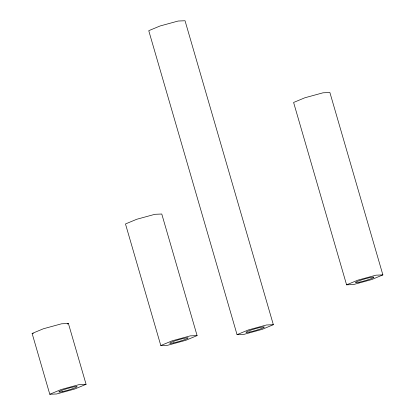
<?xml version="1.0" encoding="UTF-8"?>
<svg xmlns="http://www.w3.org/2000/svg" width="415" height="415" viewBox="0 0 415 415"><rect width="100%" height="100%" fill="white"/><g stroke="black" fill="none" stroke-linecap="round" stroke-linejoin="round"><path stroke-width="0.62" d="M32.121 333.458L43.393 328.768L61.539 323.799L68.413 323.518L86.076 384.311L74.804 389L56.658 393.97L49.784 394.25L32.121 333.458L33.371 333.406M67.225 324.016L68.413 323.518M160.802 345.539L172.075 340.85L190.22 335.88L197.094 335.605L161.772 214.021L154.899 214.301L136.753 219.27L125.48 223.96L160.802 345.539L167.681 345.264L185.827 340.295L197.094 335.605M49.784 394.25L61.052 389.561L79.198 384.591L86.076 384.311M346.587 284.835L357.86 280.146L376.006 275.176L382.879 274.901L329.894 92.524L323.02 92.804L304.875 97.774L293.602 102.464L346.587 284.835L353.461 284.56L371.607 279.591L382.879 274.901M237.053 334.646L248.326 329.956L266.471 324.987L273.345 324.706L185.038 20.75L178.165 21.03L160.019 26L148.746 30.689L237.053 334.646L243.932 334.365L262.078 329.396L273.345 324.706M359.1 282.216A9.535 0.882 -16.2 0 0 373.806 277.386A9.535 0.882 -16.2 0 0 361.294 280.006A9.535 0.882 -16.2 0 0 359.1 282.216M249.565 332.021A9.535 0.882 -16.2 0 0 264.272 327.191A9.535 0.882 -16.2 0 0 251.765 329.816A9.535 0.882 -16.2 0 0 249.565 332.021M173.314 342.92A9.535 0.882 -16.2 0 0 188.021 338.09A9.535 0.882 -16.2 0 0 175.514 340.71A9.535 0.882 -16.2 0 0 173.314 342.92M62.292 391.625A9.535 0.882 -16.2 0 0 77.003 386.796A9.535 0.882 -16.2 0 0 64.491 389.42A9.535 0.882 -16.2 0 0 62.292 391.625"/></g></svg>
